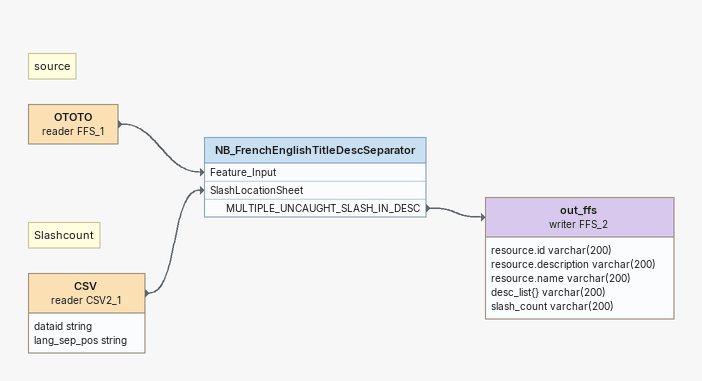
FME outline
Note: source
OTOTO (reader FFS_1)
    -> NB_FrenchEnglishTitleDescSeparator [Feature_Input]
Note: Slashcount
CSV (reader CSV2_1)
    attributes: dataid string, lang_sep_pos string
    -> NB_FrenchEnglishTitleDescSeparator [SlashLocationSheet]
NB_FrenchEnglishTitleDescSeparator
    MULTIPLE_UNCAUGHT_SLASH_IN_DESC -> out_ffs (writer FFS_2)
out_ffs (writer FFS_2)
    attributes: resource.id varchar(200), resource.description varchar(200), resource.name varchar(200), desc_list{} varchar(200), slash_count varchar(200)
